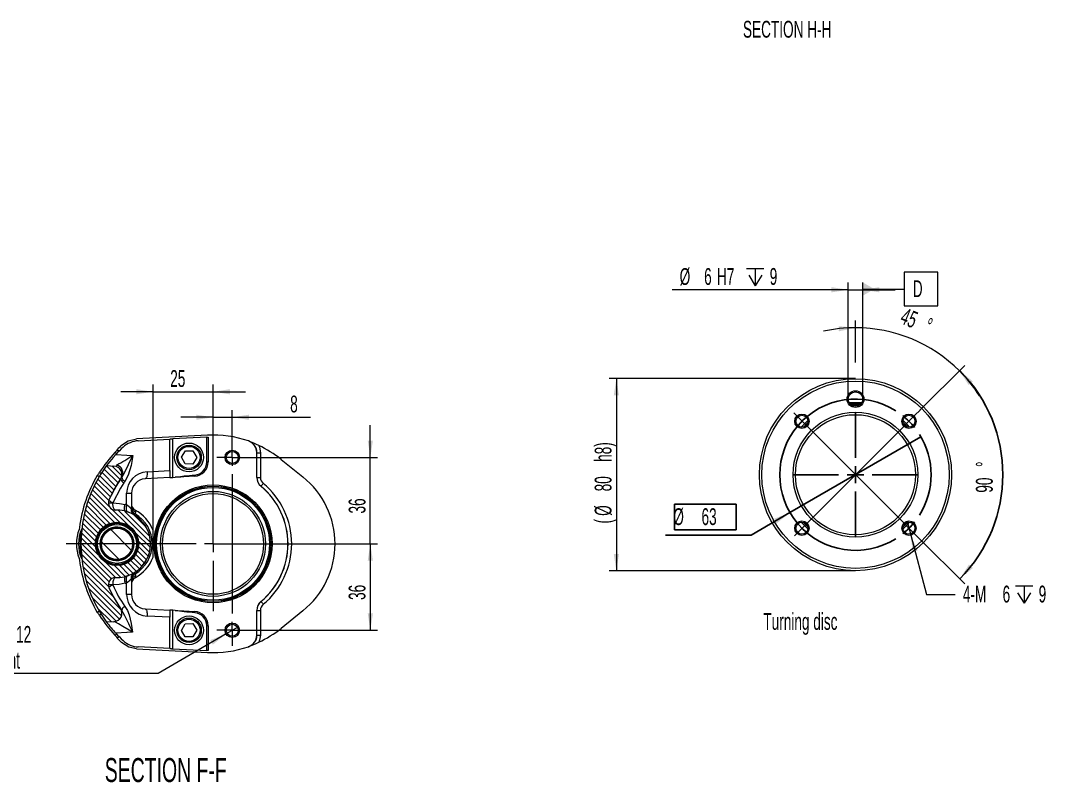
# Model space of a CAD drawing. Header units: millimetres. Extents: x 26 to 585, y 36 to 406.
# Drawn here: x 340 to 554.6, y 49.4 to 208 of the extents above; entities that cross this region are included whole.
import ezdxf

# ---------------------------------------------------------------- set-up
doc = ezdxf.new("R2010")
doc.units = ezdxf.units.MM
doc.layers.add('FORMAT', color=7, linetype='Continuous')
doc.styles.add('SLDTEXTSTYLE0', font='TXT', dxfattribs={"width": 0.605})
doc.dimstyles.new('SLDDIMSTYLE13', dxfattribs={"dimtxt": 3.5, "dimasz": 3.5, "dimexe": 0, "dimexo": 0.0625, "dimgap": 0.875, "dimtad": 1, "dimtoh": 1, "dimlfac": 2, "dimrnd": 1e-09, "dimzin": 12, "dimdsep": 46, "dimtxsty": 'SLDTEXTSTYLE0', "dimsah": 1, "dimcen": 0.09, "dimadec": 0, "dimazin": 0, "dimtfac": 1, "dimtdec": 3, "dimtofl": 0, "dimtmove": 0, "dimatfit": 3, "dimfxl": 1, "dimfrac": 2, "dimtolj": 1, "dimtzin": 12, "dimarcsym": 0})
doc.dimstyles.new('SLDDIMSTYLE14', dxfattribs={"dimtxt": 3.5, "dimasz": 3.5, "dimexe": 0, "dimexo": 0.0625, "dimgap": -0.875, "dimtad": 1, "dimtoh": 1, "dimdec": 4, "dimlfac": 2, "dimzin": 12, "dimdsep": 46, "dimtxsty": 'SLDTEXTSTYLE0', "dimsah": 1, "dimcen": 0.09, "dimadec": 1, "dimazin": 0, "dimtfac": 1, "dimtdec": 3, "dimtofl": 0, "dimtmove": 0, "dimatfit": 3, "dimfxl": 1, "dimfrac": 2, "dimtolj": 1, "dimtzin": 12, "dimarcsym": 0})
doc.dimstyles.new('SLDDIMSTYLE15', dxfattribs={"dimtxt": 3.5, "dimasz": 3.5, "dimexe": 0, "dimexo": 0.0625, "dimgap": 0.875, "dimtad": 0, "dimtih": 1, "dimtoh": 1, "dimlfac": 2, "dimrnd": 1e-09, "dimzin": 12, "dimdsep": 46, "dimtxsty": 'SLDTEXTSTYLE0', "dimblk1": 'NONE', "dimsah": 1, "dimcen": 0, "dimadec": 0, "dimazin": 0, "dimtfac": 1, "dimtdec": 3, "dimtmove": 0, "dimatfit": 3, "dimldrblk": 'NONE', "dimfxl": 1, "dimfrac": 2, "dimtolj": 1, "dimtzin": 12, "dimarcsym": 0})
doc.dimstyles.new('SLDDIMSTYLE16', dxfattribs={"dimtxt": 3.5, "dimasz": 3.5, "dimexe": 0, "dimexo": 0.0625, "dimgap": 0.875, "dimtad": 0, "dimtih": 1, "dimtoh": 1, "dimlfac": 2, "dimrnd": 1e-09, "dimzin": 12, "dimdsep": 46, "dimtxsty": 'SLDTEXTSTYLE0', "dimsah": 1, "dimcen": 0.09, "dimadec": 0, "dimazin": 0, "dimtfac": 1, "dimtdec": 3, "dimtofl": 0, "dimtmove": 0, "dimatfit": 3, "dimfxl": 1, "dimfrac": 2, "dimtolj": 1, "dimtzin": 12, "dimarcsym": 0})
doc.dimstyles.new('SLDDIMSTYLE17', dxfattribs={"dimtxt": 3.5, "dimasz": 3.5, "dimexe": 0, "dimexo": 0.0625, "dimgap": -0.875, "dimtad": 0, "dimtih": 1, "dimtoh": 1, "dimlfac": 2, "dimrnd": 1e-09, "dimzin": 12, "dimdsep": 46, "dimtxsty": 'SLDTEXTSTYLE0', "dimblk1": 'NONE', "dimsah": 1, "dimcen": 0, "dimadec": 0, "dimazin": 0, "dimtfac": 1, "dimtdec": 3, "dimtmove": 0, "dimatfit": 3, "dimldrblk": 'NONE', "dimfxl": 1, "dimfrac": 2, "dimtolj": 1, "dimtzin": 12, "dimarcsym": 0})
doc.dimstyles.new('SLDDIMSTYLE18', dxfattribs={"dimtxt": 3.5, "dimasz": 3.5, "dimexe": 0, "dimexo": 0.0625, "dimgap": -0.875, "dimtad": 1, "dimtoh": 1, "dimdec": 4, "dimlfac": 2, "dimzin": 12, "dimdsep": 46, "dimtxsty": 'SLDTEXTSTYLE0', "dimsah": 1, "dimcen": 0.09, "dimadec": 1, "dimazin": 0, "dimtfac": 1, "dimtdec": 3, "dimtofl": 0, "dimtmove": 0, "dimatfit": 3, "dimfxl": 1, "dimfrac": 2, "dimtolj": 1, "dimtzin": 12, "dimarcsym": 0})
doc.dimstyles.new('SLDDIMSTYLE19', dxfattribs={"dimtxt": 3.5, "dimasz": 3.5, "dimexe": 0, "dimexo": 0.0625, "dimgap": 0.875, "dimtad": 1, "dimtoh": 1, "dimlfac": 2, "dimrnd": 1e-09, "dimzin": 12, "dimdsep": 46, "dimtxsty": 'SLDTEXTSTYLE0', "dimsah": 1, "dimcen": 0.09, "dimadec": 0, "dimazin": 0, "dimtfac": 1, "dimtdec": 3, "dimtofl": 0, "dimtmove": 0, "dimatfit": 3, "dimfxl": 1, "dimfrac": 2, "dimtolj": 1, "dimtzin": 12, "dimarcsym": 0})

# ---------------------------------------------------------------- blocks, each defined once
blk = doc.blocks.new('*D67')
at = {"color": 7, "linetype": 'Continuous', "lineweight": 0, "transparency": 16777216}
for p, q in [((513.81, 133.46), (462.54, 133.46)), ((464.04, 133.46), (464.04, 93.46)), ((513.81, 93.46), (462.54, 93.46))]:
    blk.add_line(p, q, dxfattribs=at)
for points in [[(464.04, 133.46), (463.5, 129.96), (464.58, 129.96)], [(464.04, 93.46), (464.58, 96.96), (463.5, 96.96)]]:
    blk.add_solid(points, dxfattribs=at)
at = {"color": 7, "linetype": 'Continuous', "lineweight": 0, "transparency": 16777216, "char_height": 3.5, "attachment_point": 1, "rotation": 90, "style": 'SLDTEXTSTYLE0'}
for s, insert in [(' h8)', (459.53, 115.34)), ('80', (459.53, 109.99)), ('%%c', (459.53, 104.89)), ('(', (459.52, 103.29))]:
    blk.add_mtext(s, dxfattribs=dict(at, insert=insert))
blk = doc.blocks.new('*D68')
at = {"color": 7, "linetype": 'Continuous', "lineweight": 0, "transparency": 16777216}
for p, q in [((513.81, 136.83), (513.81, 145.56)), ((527.24, 126.89), (536.51, 136.15))]:
    blk.add_line(p, q, dxfattribs=at)
for start, end in [(90, 102.538), (45, 90), (32.462, 45)]:
    blk.add_arc((513.81, 113.46), 30.6, start, end, dxfattribs=at)
for points in [[(513.81, 144.06), (510.28, 144.39), (510.35, 143.32)], [(535.45, 135.09), (537.37, 132.12), (538.18, 132.84)]]:
    blk.add_solid(points, dxfattribs=at)
at = {"color": 7, "linetype": 'Continuous', "lineweight": 0, "transparency": 16777216, "char_height": 3.5, "attachment_point": 1, "rotation": 337.5, "style": 'SLDTEXTSTYLE0'}
for s, insert in [('45', (524.2, 148.33)), ('%%d', (529.14, 146.27))]:
    blk.add_mtext(s, dxfattribs=dict(at, insert=insert))
blk = doc.blocks.new('SW_SYMBOL_HOLE_DEPTH')
at = {"color": 0, "linetype": 'Continuous', "lineweight": 0}
for p, q in [((0, 875), (800, 875)), ((100, 555), (400, 75)), ((400, 875), (400, 75)), ((700, 555), (400, 75))]:
    blk.add_line(p, q, dxfattribs=at)
blk = doc.blocks.new('*D69')
at = {"color": 7, "linetype": 'Continuous', "lineweight": 0, "transparency": 16777216}
for p, q in [((524.56, 103.77), (525.33, 100.87)), ((525.33, 100.87), (528.57, 88.52)), ((528.57, 88.52), (534.57, 88.52))]:
    blk.add_line(p, q, dxfattribs=at)
blk.add_solid([(525.33, 100.87), (525.7, 97.35), (526.74, 97.62)], dxfattribs=at)
at = {"color": 7, "linetype": 'Continuous', "lineweight": 0, "transparency": 16777216, "xscale": 0.004511737089201878, "yscale": 0.004511737089201878, "zscale": 0.004511737089201878}
blk.add_blockref('SW_SYMBOL_HOLE_DEPTH', (547.1, 86.35), dxfattribs=at)
at = {"color": 7, "linetype": 'Continuous', "lineweight": 0, "transparency": 16777216, "char_height": 3.5, "attachment_point": 1, "style": 'SLDTEXTSTYLE0'}
for s, insert in [('4-M', (536.16, 90.35)), ('6', (544.43, 90.35)), ('9', (551.94, 90.36))]:
    blk.add_mtext(s, dxfattribs=dict(at, insert=insert))
blk = doc.blocks.new('_NONE')
blk = doc.blocks.new('*D70')
at = {"color": 7, "linetype": 'Continuous', "lineweight": 0, "transparency": 16777216}
for p, q in [((512.31, 129.21), (512.31, 153.47)), ((515.31, 129.21), (515.31, 153.47)), ((512.31, 151.97), (475.63, 151.97)), ((512.31, 151.97), (515.31, 151.97)), ((515.31, 151.97), (522.04, 151.97))]:
    blk.add_line(p, q, dxfattribs=at)
for points in [[(512.31, 151.97), (508.81, 152.51), (508.81, 151.43)], [(515.31, 151.97), (518.81, 151.43), (518.81, 152.51)]]:
    blk.add_solid(points, dxfattribs=at)
at = {"color": 7, "linetype": 'Continuous', "lineweight": 0, "transparency": 16777216, "xscale": 0.004511737089201878, "yscale": 0.004511737089201878, "zscale": 0.004511737089201878}
blk.add_blockref('SW_SYMBOL_HOLE_DEPTH', (491.13, 152.48), dxfattribs=at)
at = {"color": 7, "linetype": 'Continuous', "lineweight": 0, "transparency": 16777216, "char_height": 3.5, "attachment_point": 1, "style": 'SLDTEXTSTYLE0'}
for s, insert in [('%%c', (477.22, 156.48)), ('6', (482.31, 156.48)), ('H7', (484.98, 156.49)), ('9', (495.96, 156.49))]:
    blk.add_mtext(s, dxfattribs=dict(at, insert=insert))
blk = doc.blocks.new('*D71')
at = {"layer": 'FORMAT', "transparency": 16777216}
for p, q in [((527.44, 121.34), (500.18, 105.57)), ((476.15, 107.33), (476.15, 101.96)), ((489, 107.33), (476.15, 107.33)), ((489, 101.96), (489, 107.33)), ((500.18, 105.57), (492.09, 100.89)), ((492.09, 100.89), (474.3, 100.89)), ((476.15, 101.96), (489, 101.96))]:
    blk.add_line(p, q, dxfattribs=at)
blk.add_solid([(500.18, 105.57), (496.88, 104.28), (497.42, 103.35)], dxfattribs=at)
at = {"layer": 'FORMAT', "transparency": 16777216, "char_height": 3.5, "attachment_point": 1, "style": 'SLDTEXTSTYLE0'}
for s, insert in [('%%c', (475.89, 106.47)), (' 63 ', (480.98, 106.47))]:
    blk.add_mtext(s, dxfattribs=dict(at, insert=insert))
blk = doc.blocks.new('*D72')
at = {"layer": 'FORMAT', "transparency": 16777216}
for p, q in [((527.24, 126.89), (536.56, 136.2)), ((527.07, 100.2), (536.56, 90.71))]:
    blk.add_line(p, q, dxfattribs=at)
blk.add_arc((513.81, 113.46), 30.67, 315, 45, dxfattribs=at)
for points in [[(535.5, 135.14), (537.43, 132.17), (538.23, 132.89)], [(535.5, 91.77), (538.23, 94.02), (537.43, 94.74)]]:
    blk.add_solid(points, dxfattribs=at)
at = {"layer": 'FORMAT', "transparency": 16777216, "char_height": 3.5, "attachment_point": 1, "rotation": 90, "style": 'SLDTEXTSTYLE0'}
for s, insert in [('%%d', (538.89, 115.06)), ('90', (538.88, 109.71))]:
    blk.add_mtext(s, dxfattribs=dict(at, insert=insert))
blk = doc.blocks.new('SW_CENTERMARKSYMBOL_17')
at = {"layer": 'FORMAT', "color": 0}
for p, q in [((1.24, 1.24), (2.3, 2.3)), ((-1.24, -21.04), (-24, 1.73)), ((-11.14, -7.64), (-11.14, 1.75)), ((0, 0), (-1.24, -1.24)), ((0, 0), (1.24, 1.24)), ((-1.24, -1.24), (-23.85, -23.85)), ((-11.14, -11.14), (-11.14, -9.39)), ((-14.64, -11.14), (-24.02, -11.14)), ((-11.14, -11.14), (-12.89, -11.14)), ((-11.14, -11.14), (-11.14, -12.89)), ((-11.14, -11.14), (-9.39, -11.14)), ((-7.64, -11.14), (1.75, -11.14)), ((-11.14, -14.64), (-11.14, -24.02)), ((0, -22.27), (-1.24, -21.04)), ((0, -22.27), (1.24, -23.51)), ((1.24, -23.51), (2.12, -24.4))]:
    blk.add_line(p, q, dxfattribs=at)
for start, end in [(57.7324, 302.2676), (45, 51.3662), (38.6338, 45), (327.7324, 32.2676), (315, 321.3662), (308.6338, 315)]:
    blk.add_arc((-11.14, -11.14), 15.75, start, end, dxfattribs=at)
blk = doc.blocks.new('SW_DATUMTAG_1')
at = {"color": 0, "linetype": 'Continuous', "lineweight": 0}
for p, q in [((5.24, 6.19), (-1.76, 6.19)), ((-1.76, 6.19), (-1.76, -0.81)), ((5.24, -0.81), (5.24, 6.19)), ((-10.43, 2.69), (-1.76, 2.69)), ((-1.76, -0.81), (5.24, -0.81))]:
    blk.add_line(p, q, dxfattribs=at)
blk.add_solid([(-10.43, 4.09), (-10.43, 1.29), (-7.98, 2.69)], dxfattribs=at)
at = {"color": 0, "linetype": 'Continuous', "lineweight": 0, "insert": (0, 4.51, -172.19), "char_height": 3.5, "attachment_point": 1, "style": 'SLDTEXTSTYLE0'}
blk.add_mtext('D', dxfattribs=at)
blk = doc.blocks.new('SW_HATCH_0')
at = {"color": 0, "linetype": 'Continuous', "lineweight": 0}
for p, q in [((0.93, 28.25), (3.82, 25.36)), ((1.37, 28.94), (4.25, 26.06)), ((1.81, 29.63), (4.68, 26.75)), ((2.94, 29.61), (5.02, 27.53)), ((-0.32, 26.14), (2.67, 23.15)), ((0.06, 26.88), (3.04, 23.91)), ((0.49, 27.57), (3.4, 24.66)), ((-1.4, 23.85), (4.61, 17.84)), ((-0.68, 25.37), (2.32, 22.38)), ((-1.99, 22.19), (2.57, 17.64)), ((-1.7, 23.03), (3.48, 17.85)), ((-2.73, 19.57), (0.57, 16.27)), ((-2.53, 20.49), (1.13, 16.83)), ((-2.27, 21.35), (1.8, 17.29)), ((4.34, 20.36), (11.03, 13.67)), ((5.67, 20.15), (10.82, 15)), ((7.47, 19.47), (10.1, 16.84)), ((-3.13, 17.72), (-0.23, 14.83)), ((-2.93, 18.64), (0.11, 15.6)), ((-3.34, 15.68), (-0.43, 12.78)), ((-3.23, 16.7), (-0.44, 13.91)), ((2.73, 16.36), (7, 12.08)), ((7.89, 15.68), (10.97, 12.6)), ((-3.44, 14.66), (0.18, 11.05)), ((0.8, 13.79), (4.44, 10.16)), ((8.49, 13.96), (10.79, 11.66)), ((-3.42, 12.4), (2.89, 6.09)), ((-3.37, 11.23), (2.39, 5.47)), ((7.93, 11.15), (9.74, 9.35)), ((8.28, 11.92), (10.16, 10.04)), ((8.49, 12.84), (10.51, 10.82)), ((-3.21, 9.95), (2.32, 4.42)), ((-3.05, 8.67), (3.29, 2.32)), ((1.69, 9.53), (4.79, 6.43)), ((3.43, 8.92), (5.75, 6.6)), ((4.56, 8.91), (6.58, 6.89)), ((5.47, 9.12), (7.35, 7.25)), ((6.25, 9.47), (8.05, 7.66)), ((6.91, 9.93), (8.68, 8.16)), ((7.47, 10.49), (9.23, 8.73)), ((-2.74, 7.23), (4.88, -0.39)), ((-2.38, 5.75), (4.95, -1.58)), ((-1.81, 4.05), (4.54, -2.3)), ((-1.11, 2.23), (3.84, -2.72)), ((0, 0), (2.86, -2.86))]:
    blk.add_line(p, q, dxfattribs=at)
at = {"color": 0, "linetype": 'Continuous', "lineweight": 0, "flags": 128}
for points in [[(-1.04, 24.61), (2.55, 21.03), (6.32, 17.25)], [(-3.43, 13.53), (3.7, 6.4), (3.75, 6.36)]]:
    blk.add_lwpolyline(points, dxfattribs=at)
blk = doc.blocks.new('*D92')
at = {"color": 7, "linetype": 'Continuous', "lineweight": 0, "transparency": 16777216}
for p, q in [((367.6, 101.84), (367.6, 132.23)), ((380.1, 99.06), (380.1, 132.23)), ((367.6, 130.73), (360.87, 130.73)), ((367.6, 130.73), (380.1, 130.73)), ((380.1, 130.73), (386.83, 130.73))]:
    blk.add_line(p, q, dxfattribs=at)
for points in [[(367.6, 130.73), (364.1, 131.27), (364.1, 130.19)], [(380.1, 130.73), (383.6, 130.19), (383.6, 131.27)]]:
    blk.add_solid(points, dxfattribs=at)
at = {"color": 7, "linetype": 'Continuous', "lineweight": 0, "transparency": 16777216, "insert": (371.18, 135.24), "char_height": 3.5, "attachment_point": 1, "style": 'SLDTEXTSTYLE0'}
blk.add_mtext('25', dxfattribs=at)
blk = doc.blocks.new('*D93')
at = {"color": 7, "linetype": 'Continuous', "lineweight": 0, "transparency": 16777216}
for p, q in [((380.1, 99.06), (380.1, 126.92)), ((384.1, 120.31), (384.1, 126.92)), ((380.1, 125.42), (373.37, 125.42)), ((380.1, 125.42), (384.1, 125.42)), ((384.1, 125.42), (400.4, 125.42))]:
    blk.add_line(p, q, dxfattribs=at)
for points in [[(380.1, 125.42), (376.6, 125.96), (376.6, 124.88)], [(384.1, 125.42), (387.6, 124.88), (387.6, 125.96)]]:
    blk.add_solid(points, dxfattribs=at)
at = {"color": 7, "linetype": 'Continuous', "lineweight": 0, "transparency": 16777216, "insert": (396.15, 129.93), "char_height": 3.5, "attachment_point": 1, "style": 'SLDTEXTSTYLE0'}
blk.add_mtext('8', dxfattribs=at)
blk = doc.blocks.new('*D94')
at = {"color": 7, "linetype": 'Continuous', "lineweight": 0, "transparency": 16777216}
for p, q in [((412.83, 117.06), (412.83, 123.79)), ((387.35, 117.06), (414.33, 117.06)), ((412.83, 99.06), (412.83, 117.06)), ((380.1, 99.06), (414.33, 99.06)), ((412.83, 99.06), (412.83, 92.32))]:
    blk.add_line(p, q, dxfattribs=at)
for points in [[(412.83, 117.06), (413.37, 120.56), (412.29, 120.56)], [(412.83, 99.06), (412.29, 95.56), (413.37, 95.56)]]:
    blk.add_solid(points, dxfattribs=at)
at = {"color": 7, "linetype": 'Continuous', "lineweight": 0, "transparency": 16777216, "insert": (408.32, 105.38), "char_height": 3.5, "attachment_point": 1, "rotation": 90, "style": 'SLDTEXTSTYLE0'}
blk.add_mtext('36', dxfattribs=at)
blk = doc.blocks.new('*D95')
at = {"color": 7, "linetype": 'Continuous', "lineweight": 0, "transparency": 16777216}
for p, q in [((380.1, 99.06), (414.33, 99.06)), ((412.83, 99.06), (412.83, 81.06)), ((387.35, 81.06), (414.33, 81.06))]:
    blk.add_line(p, q, dxfattribs=at)
for points in [[(412.83, 99.06), (412.29, 95.56), (413.37, 95.56)], [(412.83, 81.06), (413.37, 84.56), (412.29, 84.56)]]:
    blk.add_solid(points, dxfattribs=at)
at = {"color": 7, "linetype": 'Continuous', "lineweight": 0, "transparency": 16777216, "insert": (408.32, 87.38), "char_height": 3.5, "attachment_point": 1, "rotation": 90, "style": 'SLDTEXTSTYLE0'}
blk.add_mtext('36', dxfattribs=at)
blk = doc.blocks.new('*D96')
at = {"color": 7, "linetype": 'Continuous', "lineweight": 0, "transparency": 16777216}
for p, q in [((385.4, 81.81), (382.8, 80.3)), ((382.8, 80.3), (368.64, 72.07)), ((368.64, 72.07), (300.62, 72.07))]:
    blk.add_line(p, q, dxfattribs=at)
blk.add_solid([(382.8, 80.3), (379.51, 79.01), (380.05, 78.08)], dxfattribs=at)
at = {"color": 7, "linetype": 'Continuous', "lineweight": 0, "transparency": 16777216, "xscale": 0.004511737089201878, "yscale": 0.004511737089201878, "zscale": 0.004511737089201878}
blk.add_blockref('SW_SYMBOL_HOLE_DEPTH', (334.26, 77.94), dxfattribs=at)
at = {"color": 7, "linetype": 'Continuous', "lineweight": 0, "transparency": 16777216, "char_height": 3.5, "attachment_point": 1, "style": 'SLDTEXTSTYLE0'}
for s, insert in [('2-M', (323.32, 81.95)), ('6', (331.59, 81.95)), ('12', (339.1, 81.96)), ('Mounting holes for equipment', (302.6, 76.58))]:
    blk.add_mtext(s, dxfattribs=dict(at, insert=insert))
blk = doc.blocks.new('SW_CENTERMARKSYMBOL_20')
at = {"color": 0, "linetype": 'Continuous', "lineweight": 0}
for p, q in [((0, 1.75), (0, 3.25)), ((0, 0), (-1.75, 0)), ((0, 0), (0, 1.75)), ((0, 0), (1.75, 0)), ((0, 0), (0, -1.75)), ((1.75, 0), (3.25, 0)), ((-1.75, 0), (-3.25, 0)), ((0, -3.5), (0, -32.5)), ((0, -36), (0, -34.25)), ((-1.75, -36), (-3.25, -36)), ((0, -36), (-1.75, -36)), ((0, -36), (1.75, -36)), ((0, -36), (0, -37.75)), ((1.75, -36), (3.25, -36)), ((0, -37.75), (0, -39.25))]:
    blk.add_line(p, q, dxfattribs=at)
blk = doc.blocks.new('SW_CENTERMARKSYMBOL_21')
at = {"color": 0, "linetype": 'Continuous', "lineweight": 0}
for p, q in [((0, 3.5), (0, 14.03)), ((-3.5, 0), (-30.55, 0)), ((0, 0), (-1.75, 0)), ((0, 0), (0, 1.75)), ((0, 0), (0, -1.75)), ((0, 0), (1.75, 0)), ((3.5, 0), (14.03, 0)), ((0, -3.5), (0, -14.03))]:
    blk.add_line(p, q, dxfattribs=at)

msp = doc.modelspace()

# ---------------------------------------------------------------- linework, layer by layer
at = {"color": 7, "linetype": 'Continuous', "lineweight": 15}
for p, q in [((378.914146, 121.67954), (364.189412, 120.907898)), ((364.509146, 120.518561), (371.099844, 120.86397)), ((371.099844, 114.328142), (371.099844, 120.86397)), ((378.781895, 121.26654), (371.699844, 120.895441)), ((371.699844, 112.884458), (371.699844, 120.895441)), ((378.781895, 116.119142), (378.781895, 121.26654)), ((379.099844, 121.283229), (379.099844, 116.119142)), ((360.151285, 118.703361), (360.150618, 118.671294)), ((360.151285, 118.703361), (360.559741, 118.405397)), ((373.51246, 117.08742), (374.334161, 118.445988)), ((374.334161, 118.445988), (375.921545, 118.413623)), ((375.921545, 118.413623), (376.687228, 117.022748)), ((388.577808, 119.724448), (388.554663, 119.751986)), ((389.187333, 112.902458), (389.187333, 118.07781)), ((389.214923, 118.044909), (389.962069, 118.044909)), ((389.214923, 112.902458), (389.214923, 118.044909)), ((389.962069, 118.044909), (389.962069, 112.902458)), ((374.278143, 115.696545), (373.51246, 117.08742)), ((376.687228, 117.022748), (375.865527, 115.664239)), ((378.781895, 116.119142), (379.099844, 116.119142)), ((394.256429, 116.653378), (398.809865, 112.990435)), ((366.377363, 114.080663), (371.099844, 114.328142)), ((371.099844, 114.328142), (371.099844, 112.852986)), ((375.865527, 115.664239), (374.278143, 115.696545)), ((356.038734, 113.331969), (356.007851, 113.323088)), ((356.410358, 112.997349), (356.007851, 113.323088)), ((361.104887, 112.891372), (361.082487, 112.860556)), ((361.122146, 113.556083), (361.121382, 113.581832)), ((371.099844, 112.852986), (365.942836, 112.582739)), ((371.699844, 112.884458), (372.210134, 112.91116)), ((376.256852, 113.123234), (374.02134, 113.006111)), ((389.214923, 112.902458), (389.187333, 112.902458)), ((389.214923, 112.902458), (389.962069, 112.902458)), ((362.112874, 107.171054), (362.112874, 109.586831)), ((362.112874, 109.586831), (363.099843, 109.586831)), ((363.099843, 109.586831), (363.099843, 106.853183)), ((390.076145, 111.067768), (390.058517, 111.046548)), ((363.049142, 106.328483), (363.099843, 106.853183)), ((363.932866, 105.697389), (363.894712, 105.330165)), ((352.304652, 102.435525), (352.216281, 102.080102)), ((367.599844, 96.271213), (367.599844, 101.839002)), ((352.216281, 96.030052), (352.304652, 95.674689)), ((359.73124, 92.02617), (359.740037, 92.026647)), ((362.112874, 88.523384), (362.112874, 90.9391)), ((363.099843, 91.257031), (363.049142, 91.781731)), ((363.099843, 91.257031), (363.099843, 88.523384)), ((363.099843, 88.523384), (362.112874, 88.523384)), ((390.076145, 87.042447), (390.058517, 87.063666)), ((356.007851, 84.787126), (356.397407, 85.103865)), ((356.007851, 84.787126), (356.038734, 84.778245)), ((361.1209, 84.51509), (361.121919, 84.547873)), ((365.942836, 85.527475), (371.099844, 85.257228)), ((371.099844, 83.782073), (366.377363, 84.029551)), ((371.099844, 85.257228), (371.099844, 83.782073)), ((371.099844, 77.246244), (371.099844, 83.782073)), ((371.699844, 77.214773), (371.699844, 85.225757)), ((372.210134, 85.199054), (371.699844, 85.225757)), ((374.02134, 85.104104), (376.256852, 84.986921)), ((389.187333, 80.032404), (389.187333, 85.207696)), ((389.214923, 85.207696), (389.187333, 85.207696)), ((389.214923, 80.065306), (389.214923, 85.207696)), ((389.214923, 85.207696), (389.962069, 85.207696)), ((389.962069, 85.207696), (389.962069, 80.065306)), ((398.809865, 85.11972), (394.256429, 81.456836)), ((373.512175, 81.043239), (374.295747, 82.42416)), ((374.295747, 82.42416), (375.883416, 82.435961)), ((375.883416, 82.435961), (376.687513, 81.066962)), ((379.099844, 81.991072), (378.781895, 81.991072)), ((378.781895, 76.843615), (378.781895, 81.991072)), ((379.099844, 81.991072), (379.099844, 76.826985)), ((360.150618, 79.43892), (360.151285, 79.406794)), ((360.559741, 79.704817), (360.151285, 79.406794)), ((374.316272, 79.67424), (373.512175, 81.043239)), ((375.903941, 79.686041), (374.316272, 79.67424)), ((376.687513, 81.066962), (375.903941, 79.686041)), ((389.214923, 80.065306), (389.962069, 80.065306)), ((371.099844, 77.246244), (364.509146, 77.591653)), ((388.554692, 78.358229), (388.577815, 78.385766)), ((364.189412, 77.202316), (378.914146, 76.430674)), ((371.699844, 77.214773), (378.781895, 76.843615))]:
    msp.add_line(p, q, dxfattribs=at)
at = {"color": 8, "linetype": 'Continuous', "lineweight": 15}
for p, q in [((360.021088, 117.845889), (359.66314, 118.092711)), ((360.150618, 118.671294), (360.54028, 118.385728)), ((356.473591, 113.951023), (356.825467, 113.652404)), ((356.425373, 113.020475), (356.038734, 113.331969)), ((361.12171, 113.555248), (361.119231, 113.381799)), ((356.038734, 84.778245), (356.412545, 85.080798)), ((356.817456, 84.452088), (356.473591, 84.159132)), ((359.66314, 80.017503), (360.021088, 80.264326)), ((360.54028, 79.724486), (360.150618, 79.43892))]:
    msp.add_line(p, q, dxfattribs=at)
at = {"color": 8, "linetype": 'Continuous', "lineweight": 15, "flags": 128}
for points in [[(514.84318, 128.119175), (514.213979, 128.14999), (512.77468, 128.119175)], [(503.887993, 124.302928), (503.852891, 124.270741), (502.96158, 123.376553)], [(524.65628, 123.376553), (524.345633, 123.705868), (523.729867, 124.302928)], [(502.96158, 103.534643), (503.852891, 102.640454), (503.887993, 102.608268)], [(523.729867, 102.608268), (524.345633, 103.205327), (524.65628, 103.534643)]]:
    msp.add_lwpolyline(points, dxfattribs=at)
at = {"color": 7, "linetype": 'Continuous', "lineweight": 15, "flags": 128}
for points in [[(514.604204, 127.933745), (513.801716, 127.95562), (513.013656, 127.933745)], [(503.914476, 124.729459), (502.918998, 123.771076), (502.535076, 123.350028)], [(525.082785, 123.350028), (524.698863, 123.771076), (523.703384, 124.729459)], [(361.058496, 119.583781), (362.460017, 120.500381), (364.189412, 120.907898)], [(371.699844, 120.895441), (371.58279, 120.889302), (371.470234, 120.883401), (371.366501, 120.877917), (371.27558, 120.873149), (371.200962, 120.869275), (371.145516, 120.866354), (371.111373, 120.864566), (371.099844, 120.86397)], [(378.781895, 121.26654), (378.955611, 121.275659), (379.063341, 121.281322), (379.099844, 121.283229)], [(389.599209, 119.545813), (389.765016, 119.165118), (389.962069, 118.044909)], [(359.8602, 117.672499), (359.298015, 117.04218), (358.627259, 116.235848), (358.210219, 115.701254), (357.995789, 115.41545), (357.933467, 115.33093), (357.933877, 115.331467)], [(359.8602, 117.672499), (362.153543, 117.54417), (363.428142, 117.475267)], [(361.104887, 112.891372), (361.653316, 113.815661), (362.480253, 115.588899), (363.422511, 117.464896), (363.428142, 117.475267)], [(363.428142, 117.475267), (363.426132, 117.464896), (363.034421, 115.382607), (362.454218, 113.341744), (361.757673, 112.067039)], [(357.908535, 115.346427), (358.028149, 115.340169), (359.463744, 115.264888)], [(366.377363, 114.080663), (366.381101, 113.7917), (366.36543, 113.513525), (366.330935, 113.256689), (366.278916, 113.030787), (366.211324, 112.844344), (366.130698, 112.704332), (366.040067, 112.615998), (365.942836, 112.582739)], [(360.810613, 112.519737), (359.509822, 110.41462), (358.425414, 108.159657)], [(358.435793, 108.162637), (360.115498, 111.419614), (360.86175, 112.551208), (360.861767, 112.551268)], [(361.529043, 111.747201), (360.827237, 110.68302), (359.247638, 107.620235)], [(360.905546, 112.652715), (360.904244, 112.65045), (360.934499, 112.699028), (360.950941, 112.724896)], [(371.099844, 112.852986), (371.111373, 112.853582), (371.145516, 112.855371), (371.200962, 112.858291), (371.27558, 112.862225), (371.366501, 112.866934), (371.470234, 112.872417), (371.58279, 112.878318), (371.699844, 112.884458)], [(372.210134, 112.91116), (372.955834, 113.012906), (374.049581, 113.198991)], [(374.02134, 113.006111), (373.368212, 112.971898), (372.754519, 112.939711), (372.210134, 112.91116)], [(390.076145, 111.067768), (390.092029, 111.086901), (390.123737, 111.125048), (390.17018, 111.181016), (390.229768, 111.252721), (390.300455, 111.337836), (390.37982, 111.433442), (390.465139, 111.536141), (390.553488, 111.642535)], [(359.740037, 106.083568), (359.737888, 106.083687), (359.659129, 106.102939), (359.478956, 106.271918), (359.352385, 106.551106), (359.274229, 106.889959), (359.238498, 107.26964), (359.239883, 107.584949)], [(359.247638, 107.620235), (359.240142, 107.589479), (359.239883, 107.584949)], [(359.239883, 107.584949), (360.639807, 107.489701), (361.78722, 107.265468)], [(360.466214, 106.04548), (360.466186, 106.04548), (360.088769, 106.065269), (359.827421, 106.078978)], [(361.911773, 105.816539), (361.764157, 105.961497), (361.689284, 106.283422), (361.697323, 106.738682), (361.78719, 107.265349)], [(363.889318, 106.100674), (363.895194, 106.044288), (363.932866, 105.697389)], [(502.535076, 103.561167), (502.918998, 103.14012), (503.914476, 102.181737)], [(523.703384, 102.181737), (524.698863, 103.14012), (525.082785, 103.561167)], [(362.863136, 101.203199), (362.696444, 101.401921), (362.109121, 101.920898)], [(361.911945, 92.293735), (361.764287, 92.148777), (361.689379, 91.826792), (361.697387, 91.371592), (361.78722, 90.844865)], [(363.722218, 93.065258), (363.725017, 93.060608), (363.733397, 93.04678), (363.747295, 93.023773), (363.76661, 92.991825), (363.791207, 92.951174), (363.820905, 92.90206), (363.855488, 92.844899), (363.894712, 92.77999)], [(363.932866, 92.412825), (363.906497, 92.172559), (363.889318, 92.00954)], [(363.894712, 92.77999), (363.937044, 92.471953), (363.932866, 92.412825)], [(359.740037, 92.026647), (359.737888, 92.026527), (359.613668, 91.98242), (359.504284, 91.874714), (359.352017, 91.557916), (359.266756, 91.169472), (359.235905, 90.687569), (359.239883, 90.525265)], [(361.787261, 90.844687), (360.531864, 90.607758), (359.239883, 90.525265)], [(359.239883, 90.525265), (359.242497, 90.505715), (359.247638, 90.489979)], [(359.827421, 92.031236), (360.103983, 92.04572), (360.466173, 92.064674), (360.466201, 92.064674), (360.466201, 92.064674)], [(358.425414, 89.950557), (359.49655, 87.719853), (360.810613, 85.590477)], [(361.757694, 86.043115), (362.263139, 85.195299), (362.637132, 84.271069), (363.082139, 82.489188), (363.348677, 80.640193), (363.349413, 80.630775)], [(390.076145, 87.042447), (390.092029, 87.023314), (390.123737, 86.985107), (390.17018, 86.929198), (390.229768, 86.857434), (390.300455, 86.772318), (390.37982, 86.676772), (390.465139, 86.574014), (390.553488, 86.467679)], [(360.810123, 85.614856), (360.959569, 85.419353), (361.104903, 85.218842)], [(365.942836, 85.527475), (366.040067, 85.494156), (366.130698, 85.405882), (366.211324, 85.265871), (366.278916, 85.079368), (366.330935, 84.853526), (366.36543, 84.596689), (366.381101, 84.318514), (366.377363, 84.029551)], [(371.699844, 85.225757), (371.58279, 85.231896), (371.470234, 85.237797), (371.366501, 85.243221), (371.27558, 85.247989), (371.200962, 85.251923), (371.145516, 85.254844), (371.111373, 85.256632), (371.099844, 85.257228)], [(374.049581, 84.911163), (373.130447, 85.062321), (372.210134, 85.199054)], [(372.210134, 85.199054), (372.754519, 85.170503), (373.368212, 85.138317), (374.02134, 85.104104)], [(359.463744, 82.845326), (358.028149, 82.770045), (357.908535, 82.763787)], [(363.349413, 80.630775), (362.650437, 81.061478), (361.325269, 81.861969), (360.408917, 82.427974), (359.820045, 82.759436), (359.464381, 82.869347)], [(363.349413, 80.630775), (362.231757, 80.570336), (362.153543, 80.566044), (359.8602, 80.437716)], [(389.962069, 80.065306), (389.775903, 78.975614), (389.599209, 78.564342)], [(364.189412, 77.202316), (362.555502, 77.569421), (361.058496, 78.526433)], [(371.099844, 77.246244), (371.111373, 77.245648), (371.145516, 77.24386), (371.200962, 77.24094), (371.27558, 77.237006), (371.366501, 77.232237), (371.470234, 77.226813), (371.58279, 77.220912), (371.699844, 77.214773)], [(379.099844, 76.826985), (379.063341, 76.828893), (378.955611, 76.834555), (378.781895, 76.843615)]]:
    msp.add_lwpolyline(points, dxfattribs=at)
at = {"color": 7, "linetype": 'Continuous', "lineweight": 15}
for centre, radius in [((513.80893, 113.455593), 20), ((513.80893, 113.455593), 19.5), ((513.80893, 129.205593), 1.75), ((513.80893, 129.205593), 1.5), ((513.80893, 113.455593), 13), ((502.671998, 124.592525), 1.5), ((513.80893, 113.455593), 12.5), ((502.671998, 124.592525), 1.25), ((524.945862, 124.592525), 1.5), ((524.945862, 124.592525), 1.25), ((375.099844, 117.055102), 3), ((375.099844, 117.055102), 2.555), ((375.099844, 117.055102), 2.305), ((384.099844, 117.055102), 1.5), ((384.099844, 117.055102), 1.25), ((380.099844, 99.055102), 12.275), ((380.099844, 99.055102), 12.025), ((380.099844, 99.055102), 12), ((380.099844, 99.055102), 11.75), ((380.099844, 99.055102), 10.933013), ((380.099844, 99.055102), 10.5), ((360.099844, 99.055102), 4.5), ((360.099844, 99.055102), 4.447112), ((360.099844, 99.055102), 4.288703), ((360.099844, 99.055102), 4.061337), ((502.671998, 102.318661), 1.5), ((502.671998, 102.318661), 1.25), ((524.945862, 102.318661), 1.5), ((524.945862, 102.318661), 1.25), ((360.099844, 99.055102), 3.5), ((360.099844, 99.055102), 3.482963), ((360.099844, 99.055102), 3.338758), ((360.099844, 99.055102), 3.25), ((375.099844, 81.055102), 3), ((375.099844, 81.055102), 2.555), ((375.099844, 81.055102), 2.305), ((384.099844, 81.055102), 1.5), ((384.099844, 81.055102), 1.25)]:
    msp.add_circle(centre, radius, dxfattribs=at)
for centre, radius, start, end in [((513.80893, 113.455593), 15, 85.15618047, 94.84381953), ((364.770826, 115.525416), 5, 93, 132.94450519), ((380.099844, 99.055102), 22.655506, 71.00388202, 93), ((386.64772, 118.075445), 2.539614, 0.05335408, 71.00557528), ((375.796422, 90.400111), 32.248859, 64.6587557, 68.15616548), ((380.099844, 99.055102), 27.930073, 137.02991011, 147.76927921), ((357.595984, 120.329023), 3.045361, 312.74904257, 327.02003236), ((380.099844, 99.055102), 27.5, 132.94450519, 137.39068592), ((380.099844, 99.055102), 28, 132.84740362, 135.43448446), ((387.070255, 118.174911), 2.148604, 356.53116096, 45.76810998), ((380.099844, 99.055102), 22.585579, 51.18575791, 65.12788631), ((310.723712, 202.520746), 100.052439, 299.51399103, 301.78734489), ((376.099844, 116.119144), 3, 273, 0), ((376.043316, 116.11705), 2.73858, 275.1133709, 0.0437684), ((380.247463, 99.055107), 27.648414, 143.89749816, 216.10250184), ((352.564839, 116.234481), 4.526866, 320.12053732, 329.70690791), ((359.371723, 113.516753), 1.750556, 325.28167476, 86.98676233), ((359.603723, 113.766381), 1.734157, 328.51044403, 76.34347645), ((366.612874, 109.586832), 4.5, 93, 180), ((380.099844, 99.055102), 28, 149.36470486, 173.06578585), ((362.135667, 112.92963), 1.328909, 196.54188939, 242.83923786), ((362.377545, 113.22855), 1.316567, 194.83903386, 241.91217051), ((379.621016, 99.055102), 22.1, 143.92978201, 144.94901439), ((366.099844, 109.586832), 3, 93, 180), ((373.652586, 113.15861), 0.399043, 337.5322766, 5.80797358), ((375.66221, 113.326303), 0.62836, 341.1450641, 5.76022937), ((391.599844, 112.902485), 2.412511, 180, 230.29098345), ((391.599844, 112.902485), 2.38492, 180, 230.29098345), ((391.599844, 112.902485), 1.637774, 180, 230.29098345), ((380.099844, 99.055102), 16.362226, 309.70901655, 50.29098345), ((387.599844, 99.055102), 17.884597, 308.81424209, 51.18575791), ((380.099844, 99.055102), 15.587489, 309.70901655, 50.29098345), ((380.099844, 99.055102), 15.61508, 309.70901655, 50.29098345), ((359.809677, 107.581964), 1.499971, 157.34780058, 267.00249572), ((359.604448, 123.35008), 15.769346, 265.32629678, 268.67528542), ((359.720671, 109.20702), 1.655792, 219.10512042, 253.40027233), ((364.599844, 107.421703), 1.5, 180, 241.72628637), ((360.051077, 99.055107), 7.03621, 267.39467045, 92.60532955), ((359.586814, 99.055102), 8.5, 72.71147932, 74.99710197), ((360.099844, 99.055102), 7, 285.00310914, 74.99833464), ((359.992017, 103.872874), 3.921228, 38.77287362, 57.25742475), ((364.469373, 106.255005), 1.422131, 177.03832612, 238.30634886), ((364.498578, 106.698892), 1.496017, 194.33533269, 246.19350532), ((364.38719, 106.902929), 1.288308, 182.21295612, 249.35042452), ((587.38466, -30.031357), 261.286239, 148.79789956, 148.87098975), ((360.099844, 99.055102), 8, 20.36413481, 61.72628637), ((360.099844, 99.055102), 7.333333, 301.16349979, 58.83650021), ((360.099844, 99.055102), 8.444012, 159.00754709, 200.99245291), ((360.099844, 99.055102), 8, 157.37259732, 202.62740268), ((369.492534, 99.055077), 17.056899, 169.6041066, 190.3958934), ((360.099844, 99.055102), 3.5, 54.96484042, 307.8600764), ((380.099844, 99.055102), 28, 186.93421415, 210.63529514), ((360.099844, 99.055102), 8, 298.27371363, 339.63586519), ((364.469433, 91.855179), 1.422189, 121.69502161, 182.96030341), ((364.498386, 91.411403), 1.495811, 113.80194246, 165.6658452), ((364.387228, 91.207258), 1.288346, 110.65071854, 177.78590082), ((359.809744, 90.528209), 1.500017, 92.99995494, 202.64974877), ((359.604448, 74.760134), 15.769346, 91.32471458, 94.67370322), ((359.720671, 88.903194), 1.655792, 106.59972767, 140.89487958), ((379.61046, 99.052043), 22.089669, 202.80554961, 216.08001928), ((359.586814, 99.055102), 8.5, 285.00310914, 287.28852068), ((359.912489, 94.325472), 4.038466, 303.01485931, 320.95887295), ((364.599844, 90.688502), 1.5, 118.27371363, 180), ((380.096272, 99.056077), 23.497684, 202.8073578, 216.07732494), ((366.612874, 88.523372), 4.5, 180, 267), ((366.099844, 88.523372), 3, 180, 267), ((362.37754, 84.881595), 1.316563, 118.08664215, 165.15780243), ((391.599844, 85.20772), 2.412511, 129.70901655, 180), ((391.599844, 85.20772), 2.38492, 129.70901655, 180), ((391.599844, 85.20772), 1.637774, 129.70901655, 180), ((353.785719, 82.733482), 3.042554, 27.94151139, 42.22585412), ((380.099844, 99.055102), 27.930073, 212.23072079, 222.97008989), ((359.37181, 84.593419), 1.750509, 273.01047061, 34.72109231), ((314.843855, 59.744617), 52.81118, 23.29637758, 28.83992955), ((373.652337, 84.951555), 0.399292, 354.19410483, 22.46057051), ((376.099844, 81.99106), 3, 0, 87), ((375.663038, 84.783961), 0.627541, 354.22767928, 18.86993517), ((376.04401, 81.993798), 2.737887, 359.94294663, 84.89991408), ((375.705376, 95.439009), 21.819909, 215.46574182, 223.43292216), ((356.457426, 76.821911), 4.526412, 35.32152412, 44.90940095), ((380.099844, 99.055102), 27.5, 222.60931408, 227.05549481), ((380.099844, 99.055102), 28, 224.56551554, 227.15259638), ((386.64668, 80.035452), 2.540655, 289.01114934, 359.93126776), ((387.031436, 79.958251), 2.18611, 310.87228892, 2.80691287), ((380.099844, 99.055102), 22.585579, 294.87211369, 308.81424209), ((364.770826, 82.584789), 5, 227.05549481, 267), ((380.099844, 99.055102), 22.655506, 267, 288.99611798), ((375.24293, 108.901261), 33.562351, 291.4096147, 295.32482283)]:
    msp.add_arc(centre, radius, start, end, dxfattribs=at)
at = {"color": 8, "linetype": 'Continuous', "lineweight": 15}
for centre, radius, start, end in [((364.22562, 106.412665), 2.244739, 160.25393725, 193.84552259), ((364.22624, 91.697582), 2.245353, 166.16232541, 199.74292238), ((359.373272, 84.616703), 1.749529, 357.72965065, 34.78695032)]:
    msp.add_arc(centre, radius, start, end, dxfattribs=at)
at = {"color": 7, "linetype": 'Continuous', "lineweight": 15}
for centre, major_axis, ratio, start_param, end_param in [((326.365262, 99.055102), (70.34578, 0), 0.6009759349, 0.4658524614, 0.4667248867), ((359.979428, 113.77225), (-28.660876, -1.502053), 0.0522644277, 2.0811988117, 2.173340986), ((359.979428, 84.337954), (28.660876, -1.502053), 0.0522644277, 0.9682516676, 1.0603938419), ((326.365262, 99.055102), (70.34578, 0), 0.6009759349, 5.8164604205, 5.8173328458)]:
    msp.add_ellipse(centre, major_axis=major_axis, ratio=ratio, start_param=start_param, end_param=end_param, dxfattribs=at)

# ---------------------------------------------------------------- block references
at = {"color": 7, "linetype": 'Continuous', "lineweight": 0}
for name, p in [('SW_DATUMTAG_1', (525.738426, 149.431077)), ('SW_CENTERMARKSYMBOL_20', (384.099844, 117.055102)), ('SW_HATCH_0', (356.073666, 85.675414)), ('SW_CENTERMARKSYMBOL_21', (380.099844, 99.055102))]:
    msp.add_blockref(name, p, dxfattribs=at)
at = {"layer": 'FORMAT'}
msp.add_blockref('SW_CENTERMARKSYMBOL_17', (524.945862, 124.592525), dxfattribs=at)

# ---------------------------------------------------------------- texts
at = {"color": 7, "linetype": 'Continuous', "lineweight": 0, "attachment_point": 1, "style": 'SLDTEXTSTYLE0'}
for s, insert, char_height in [('SECTION H-H ', (490.393212, 207.972934), 3.5), ('Turning disc', (494.637556, 84.650456), 3.5), ('SECTION F-F ', (357.555837, 54.45047), 5)]:
    msp.add_mtext(s, dxfattribs=dict(at, insert=insert, char_height=char_height))

# ---------------------------------------------------------------- dimensions: what is measured, and where the dimension line sits
at = {"color": 7, "linetype": 'Continuous', "lineweight": 0}
dim = msp.add_linear_dim(base=(515.30893, 154.653771), p1=(512.30893, 129.205593), p2=(515.30893, 129.205593), text='%%c<>H7{\\fGDT;x}9', dimstyle='SLDDIMSTYLE16', dxfattribs=at)
dim.commit()
dim.dimension.update_dxf_attribs({"geometry": '*D70', "text_midpoint": (487.923049, 154.653771), "dimtype": 160})
dim = msp.add_angular_dim_2l(base=(525.518854, 141.72585), line1=((513.80893, 136.832609), (513.80893, 90.708379)), line2=((527.243959, 126.890622), (505.026497, 104.67316)), text='45%%d', dimstyle='SLDDIMSTYLE14', dxfattribs=at)
dim.commit()
dim.dimension.update_dxf_attribs({"geometry": '*D68', "text_midpoint": (525.518854, 141.72585), "dimtype": 162})
for base, p1, p2, picture, middle in [((380.099844, 130.7295), (367.599844, 101.838985), (380.099844, 99.055102), '*D92', (373.849844, 130.7295)), ((384.099844, 125.418982), (380.099844, 99.055102), (384.099844, 120.305102), '*D93', (397.479166, 125.418982))]:
    dim = msp.add_linear_dim(base=base, p1=p1, p2=p2, dimstyle='SLDDIMSTYLE19', dxfattribs=at)
    dim.commit()
    dim.dimension.update_dxf_attribs({"geometry": picture, "text_midpoint": middle, "dimtype": 160})
dim = msp.add_linear_dim(base=(464.041153, 93.455593), p1=(513.80893, 133.455593), p2=(513.80893, 93.455593), angle=90, text='(%%c<> h8)', dimstyle='SLDDIMSTYLE13', dxfattribs=at)
dim.commit()
dim.dimension.update_dxf_attribs({"geometry": '*D67', "text_midpoint": (464.041153, 113.455593), "dimtype": 160})
for base, p2, dimstyle, picture, middle in [((412.830646, 117.055102), (387.349844, 117.055102), 'SLDDIMSTYLE19', '*D94', (412.830646, 108.055102)), ((412.830646, 81.055102), (387.349844, 81.055102), 'SLDDIMSTYLE13', '*D95', (412.830646, 90.055102))]:
    dim = msp.add_linear_dim(base=base, p1=(380.099844, 99.055102), p2=p2, angle=90, dimstyle=dimstyle, dxfattribs=at)
    dim.commit()
    dim.dimension.update_dxf_attribs({"geometry": picture, "text_midpoint": middle, "dimtype": 160})
for p1, p2, text, picture, middle in [((524.564401, 103.769346), (525.327323, 100.867976), '4-M<>{\\fGDT;x}9', '*D69', (545.384919, 88.522319)), ((385.396841, 81.808626), (382.802847, 80.301579), '2-M<>{\\fGDT;x}12\\PMounting holes for equipment', '*D96', (333.878349, 77.438926))]:
    dim = msp.add_diameter_dim_2p(p1=p1, p2=p2, text=text, dimstyle='SLDDIMSTYLE15', override={"dimpost": '<>'}, dxfattribs=at)
    dim.commit()
    dim.dimension.update_dxf_attribs({"geometry": picture, "text_midpoint": middle, "dimtype": 163})
at = {"layer": 'FORMAT'}
dim = msp.add_angular_dim_2l(base=(544.480819, 113.455593), line1=((527.067182, 100.197341), (500.946138, 126.318386)), line2=((527.243959, 126.890622), (501.098656, 100.745319)), text='90%%d', dimstyle='SLDDIMSTYLE18', dxfattribs=at)
dim.commit()
dim.dimension.update_dxf_attribs({"geometry": '*D72', "text_midpoint": (544.480819, 113.455593), "dimtype": 162})
dim = msp.add_diameter_dim_2p(p1=(527.441967, 121.342468), p2=(500.175893, 105.568718), dimstyle='SLDDIMSTYLE17', dxfattribs=at)
dim.commit()
dim.dimension.update_dxf_attribs({"geometry": '*D71', "text_midpoint": (482.442859, 104.644867), "dimtype": 163})

doc.saveas('drawing.dxf')
